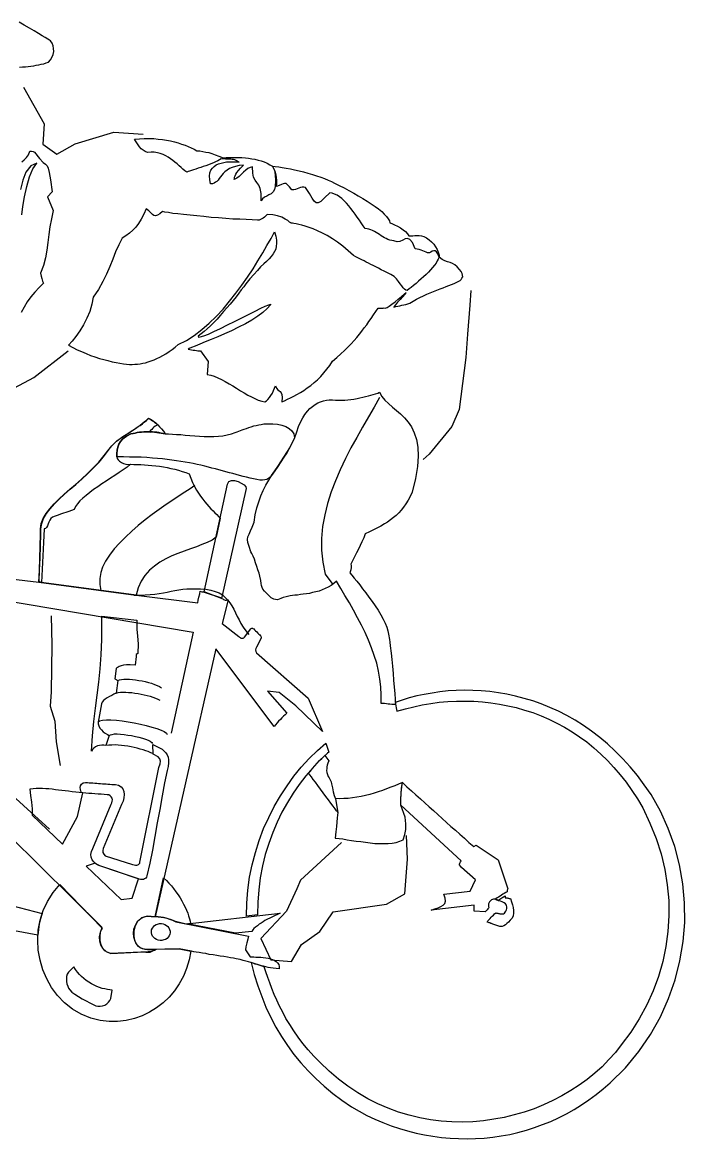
# Model space of a CAD drawing. Extents: x 143.35 to 145.05, y 58 to 59.54.
# Drawn here: x 144.163 to 145.047, y 58.008 to 59.499 of the extents above; entities that cross this region are included whole.
import ezdxf

# ---------------------------------------------------------------- set-up
doc = ezdxf.new("R2010")
doc.units = 0
doc.layers.get('0').update_dxf_attribs({"linetype": 'CONTINUOUS'})

msp = doc.modelspace()

# ---------------------------------------------------------------- linework, layer by layer
for p, q in [((144.1644, 59.4123), (144.192, 59.3633)), ((144.192, 59.3633), (144.1899, 59.3361)), ((144.233, 59.3368), (144.285, 59.3524)), ((144.285, 59.3524), (144.3238, 59.3494)), ((144.1899, 59.3361), (144.2085, 59.323)), ((144.2085, 59.323), (144.233, 59.3368)), ((144.7615, 59.1406), (144.7601, 59.1211)), ((144.7601, 59.1211), (144.7571, 59.0823)), ((144.7571, 59.0823), (144.7548, 59.0512)), ((144.1781, 59.0244), (144.2238, 59.06)), ((144.7548, 59.0512), (144.7456, 58.9816)), ((144.1456, 59.0073), (144.1781, 59.0244)), ((144.7456, 58.9816), (144.7361, 58.9588)), ((144.7361, 58.9588), (144.7059, 58.922)), ((144.7059, 58.922), (144.6976, 58.9149)), ((143.8466, 58.776), (144.3909, 58.6841)), ((143.8368, 58.7493), (144.199, 58.4211)), ((144.201, 58.7062), (144.2019, 58.6671)), ((144.3909, 58.6841), (144.3612, 58.5495)), ((144.2019, 58.6671), (144.2011, 58.6046)), ((144.2011, 58.6046), (144.1997, 58.5852)), ((144.1997, 58.5852), (144.206, 58.5652)), ((144.206, 58.5652), (144.2078, 58.5377)), ((144.2078, 58.5377), (144.2132, 58.506)), ((144.6768, 58.3811), (144.6753, 58.4125)), ((144.5886, 58.4034), (144.5339, 58.3529)), ((144.6733, 58.3345), (144.6768, 58.3811)), ((144.5339, 58.3529), (144.5292, 58.3415)), ((144.5292, 58.3415), (144.5152, 58.3113)), ((144.6488, 58.3207), (144.6733, 58.3345)), ((144.5776, 58.3105), (144.6488, 58.3207)), ((144.5152, 58.3113), (144.4811, 58.2748)), ((144.56, 58.2845), (144.5776, 58.3105)), ((144.4811, 58.2748), (144.4946, 58.2464)), ((144.5353, 58.2668), (144.56, 58.2845)), ((144.5218, 58.2444), (144.5353, 58.2668)), ((144.4946, 58.2464), (144.5218, 58.2444))]:
    msp.add_line(p, q)
at = {"linetype": 'CONTINUOUS'}
for points in [[(144.2002, 59.4742), (144.1988, 59.475), (144.1965, 59.4764), (144.1933, 59.4786), (144.189, 59.4811), (144.1841, 59.4841), (144.1784, 59.4876), (144.1722, 59.4912), (144.1653, 59.4951), (144.1582, 59.499)], [(144.1587, 59.4392), (144.1628, 59.4394), (144.1669, 59.4396), (144.1705, 59.44), (144.1741, 59.4405), (144.1778, 59.4409), (144.1812, 59.4416), (144.1846, 59.4421), (144.1878, 59.443), (144.1912, 59.4437), (144.1944, 59.4449), (144.1978, 59.4459), (144.2004, 59.449), (144.2026, 59.4527), (144.2038, 59.4562), (144.2046, 59.46), (144.2044, 59.4638), (144.2037, 59.4675), (144.2023, 59.4709), (144.2002, 59.4742)], [(144.3125, 59.343), (144.319, 59.3435), (144.3255, 59.3439), (144.332, 59.3439), (144.338, 59.3437), (144.3439, 59.343), (144.3496, 59.3423), (144.3553, 59.3414), (144.3605, 59.3406), (144.3657, 59.3392), (144.3706, 59.3379), (144.3753, 59.3363), (144.38, 59.3348), (144.3842, 59.333), (144.3881, 59.3311), (144.392, 59.3293), (144.3955, 59.3274), (144.3998, 59.3271), (144.4038, 59.3265), (144.4078, 59.3257), (144.4118, 59.3249), (144.4158, 59.3237), (144.4202, 59.3219), (144.4251, 59.3201), (144.4307, 59.3178), (144.4346, 59.3182), (144.4387, 59.3184), (144.443, 59.3185), (144.4473, 59.3184), (144.4516, 59.3183), (144.4559, 59.3183), (144.4604, 59.3179), (144.4647, 59.3176), (144.469, 59.3168), (144.4732, 59.316), (144.4775, 59.315), (144.4817, 59.3137), (144.4857, 59.3124), (144.4894, 59.3107), (144.4931, 59.3087), (144.4965, 59.3066), (144.4992, 59.3013), (144.5004, 59.2952), (144.5006, 59.2878), (144.5, 59.2797), (144.4992, 59.2754), (144.4973, 59.2725), (144.4949, 59.27), (144.4919, 59.2683), (144.4889, 59.2669), (144.486, 59.2652), (144.4832, 59.2632), (144.4813, 59.2605), (144.4813, 59.2701), (144.4801, 59.2769), (144.4783, 59.2813), (144.4759, 59.2849), (144.4733, 59.2882), (144.4714, 59.2922), (144.4702, 59.2975), (144.4701, 59.3057), (144.4669, 59.305), (144.4639, 59.3035), (144.4609, 59.3013), (144.458, 59.2987), (144.4552, 59.296), (144.4521, 59.2931), (144.449, 59.2907), (144.4455, 59.2888), (144.4457, 59.2905), (144.446, 59.2922), (144.4467, 59.294), (144.4475, 59.2959), (144.4491, 59.2982), (144.4513, 59.3009), (144.4541, 59.3042), (144.458, 59.308), (144.4522, 59.3075), (144.4471, 59.3065), (144.4427, 59.3051), (144.439, 59.3035), (144.436, 59.3015), (144.4332, 59.2994), (144.4308, 59.2971), (144.429, 59.2949), (144.4271, 59.2926), (144.4255, 59.2904), (144.4239, 59.2883), (144.4224, 59.2865), (144.4206, 59.2852), (144.4186, 59.2842), (144.4166, 59.2834), (144.414, 59.2833), (144.413, 59.2889), (144.4126, 59.2935), (144.4131, 59.2978), (144.4144, 59.3013), (144.4163, 59.3042), (144.4186, 59.3065), (144.4214, 59.3084), (144.4246, 59.3101), (144.428, 59.311), (144.4315, 59.3119), (144.4353, 59.3124), (144.4389, 59.3126), (144.4426, 59.3128), (144.4459, 59.3128), (144.4493, 59.3125), (144.4521, 59.3123), (144.4489, 59.314), (144.4463, 59.3151), (144.4447, 59.3158), (144.4428, 59.3159), (144.4409, 59.316), (144.438, 59.316), (144.4337, 59.3161), (144.428, 59.3165), (144.426, 59.3152), (144.4235, 59.3138), (144.4207, 59.3125), (144.4177, 59.3111), (144.4145, 59.3099), (144.4111, 59.3087), (144.4076, 59.3073), (144.4042, 59.3063), (144.4008, 59.3052), (144.3975, 59.304), (144.3944, 59.303), (144.3912, 59.302), (144.3885, 59.3011), (144.386, 59.3003), (144.384, 59.2995), (144.3823, 59.2986), (144.3798, 59.3005), (144.3771, 59.3029), (144.3746, 59.305), (144.3719, 59.3073), (144.3692, 59.3097), (144.3663, 59.3123), (144.3636, 59.3144), (144.3604, 59.3168), (144.3574, 59.3187), (144.354, 59.3207), (144.3505, 59.3224), (144.3468, 59.3236), (144.343, 59.3246), (144.3388, 59.3254), (144.3345, 59.3255), (144.3299, 59.3251), (144.3268, 59.3263), (144.3238, 59.328), (144.3214, 59.3301), (144.3192, 59.3327), (144.3172, 59.3352), (144.3155, 59.338), (144.3138, 59.3405), (144.3125, 59.343)], [(144.1621, 59.3126), (144.1652, 59.3153), (144.1683, 59.3182), (144.1707, 59.3221), (144.1725, 59.3267), (144.1735, 59.3269), (144.1751, 59.3268), (144.177, 59.3264), (144.1789, 59.3255), (144.1857, 59.3169), (144.1903, 59.3119), (144.1935, 59.3093), (144.1957, 59.3072), (144.1972, 59.304), (144.1984, 59.2984), (144.2001, 59.2884), (144.2025, 59.2727), (144.1962, 59.2657), (144.2039, 59.2476), (144.2014, 59.2366), (144.1994, 59.2259), (144.1981, 59.2155), (144.1969, 59.205), (144.1954, 59.1946), (144.1936, 59.1844), (144.1909, 59.1741), (144.187, 59.1638), (144.1877, 59.1599), (144.1886, 59.1565), (144.1896, 59.1533), (144.1911, 59.1506), (144.1851, 59.1445), (144.1794, 59.1385), (144.1741, 59.1322), (144.1693, 59.1254), (144.1649, 59.1185), (144.161, 59.1111)], [(144.162, 59.2417), (144.1633, 59.2529), (144.1657, 59.2659), (144.1687, 59.2795), (144.1723, 59.2925), (144.1767, 59.3034), (144.1821, 59.3109), (144.1739, 59.3072), (144.1675, 59.299), (144.1631, 59.2879), (144.1602, 59.2756)], [(144.5019, 59.2795), (144.5022, 59.2838), (144.5023, 59.2877), (144.5021, 59.2915), (144.5014, 59.2952), (144.5007, 59.2986), (144.4995, 59.3015), (144.498, 59.3043), (144.4965, 59.3068), (144.5003, 59.3065), (144.5049, 59.3059), (144.5096, 59.3051), (144.5148, 59.3042), (144.5205, 59.3033), (144.5261, 59.3019), (144.532, 59.3005), (144.5379, 59.2991), (144.544, 59.2975), (144.5499, 59.2958), (144.5555, 59.294), (144.5611, 59.2921), (144.5662, 59.2903), (144.5711, 59.2882), (144.5755, 59.2862), (144.5794, 59.2842), (144.5857, 59.2811), (144.5921, 59.2778), (144.5986, 59.2744), (144.605, 59.2708), (144.6112, 59.2672), (144.6172, 59.2636), (144.6229, 59.2601), (144.6284, 59.2566), (144.6337, 59.2531), (144.6382, 59.2496), (144.6425, 59.2462), (144.6458, 59.2428), (144.649, 59.2397), (144.6511, 59.2366), (144.6526, 59.2336), (144.6531, 59.231), (144.6561, 59.23), (144.6596, 59.2286), (144.6635, 59.2266), (144.6675, 59.2244), (144.6711, 59.2217), (144.6743, 59.2193), (144.6769, 59.2165), (144.6787, 59.2139), (144.6813, 59.2137), (144.6839, 59.2138), (144.6866, 59.2141), (144.6895, 59.2143), (144.6923, 59.2141), (144.6954, 59.2136), (144.6987, 59.2127), (144.7022, 59.211), (144.7056, 59.2085), (144.709, 59.2056), (144.7118, 59.2026), (144.7144, 59.199), (144.7166, 59.1953), (144.718, 59.1918), (144.7189, 59.1881), (144.7189, 59.185), (144.7173, 59.1897), (144.7156, 59.1924), (144.7138, 59.1935), (144.7119, 59.1937), (144.7099, 59.1931), (144.7082, 59.192), (144.7064, 59.1912), (144.705, 59.1909), (144.7035, 59.1912), (144.7017, 59.1918), (144.6996, 59.1927), (144.6975, 59.1936), (144.6949, 59.1945), (144.6924, 59.1954), (144.6898, 59.1961), (144.6872, 59.1965), (144.6835, 59.2047), (144.68, 59.209), (144.6769, 59.2102), (144.6738, 59.2095), (144.6705, 59.2078), (144.6668, 59.2062), (144.6629, 59.2055), (144.6585, 59.2071), (144.6559, 59.2075), (144.6533, 59.2079), (144.6507, 59.2089), (144.6484, 59.21), (144.6461, 59.2111), (144.6438, 59.2125), (144.6415, 59.2139), (144.6395, 59.2155), (144.6372, 59.2168), (144.6349, 59.2182), (144.6326, 59.2196), (144.6303, 59.2207), (144.6279, 59.2218), (144.6254, 59.2228), (144.6228, 59.2232), (144.6202, 59.2236), (144.6178, 59.2272), (144.6152, 59.231), (144.6126, 59.2347), (144.6098, 59.2388), (144.6072, 59.2426), (144.6044, 59.2464), (144.6013, 59.2502), (144.5985, 59.2538), (144.5954, 59.2574), (144.5925, 59.2605), (144.5894, 59.2634), (144.5862, 59.266), (144.583, 59.2679), (144.5795, 59.2696), (144.5763, 59.2708), (144.573, 59.2713), (144.5662, 59.2644), (144.5613, 59.2597), (144.5575, 59.2576), (144.5549, 59.2578), (144.5522, 59.2602), (144.5494, 59.2642), (144.5458, 59.2702), (144.5406, 59.2781), (144.5383, 59.2787), (144.5361, 59.2786), (144.5339, 59.2781), (144.5317, 59.2773), (144.5297, 59.2765), (144.5273, 59.2757), (144.5251, 59.2752), (144.5224, 59.2751), (144.5191, 59.2794), (144.5167, 59.282), (144.5147, 59.2836), (144.5128, 59.2838), (144.5108, 59.2834), (144.5086, 59.2824), (144.5056, 59.2809), (144.5019, 59.2795)], [(144.7455, 59.153), (144.747, 59.1541), (144.7485, 59.1554), (144.7496, 59.157), (144.7505, 59.1591), (144.7504, 59.1613), (144.7499, 59.1635), (144.7486, 59.1662), (144.7462, 59.1688), (144.7431, 59.1724), (144.7402, 59.175), (144.737, 59.1767), (144.7339, 59.1779), (144.7304, 59.1791), (144.7269, 59.1803), (144.723, 59.1823), (144.7189, 59.185), (144.718, 59.1827), (144.7166, 59.1801), (144.715, 59.1774), (144.7128, 59.1744), (144.7102, 59.1715), (144.7076, 59.1684), (144.7047, 59.1652), (144.7016, 59.1621), (144.6982, 59.159), (144.6949, 59.1561), (144.6916, 59.153), (144.6882, 59.1502), (144.6849, 59.1475), (144.6818, 59.1449), (144.679, 59.1427), (144.6762, 59.1405), (144.6746, 59.1411), (144.6728, 59.1425), (144.6712, 59.1443), (144.6693, 59.1468), (144.6671, 59.1496), (144.6649, 59.1529), (144.6623, 59.1562), (144.6592, 59.1595), (144.6544, 59.1621), (144.65, 59.1643), (144.6456, 59.1666), (144.6417, 59.1685), (144.638, 59.1705), (144.6345, 59.1722), (144.631, 59.1739), (144.6278, 59.1756), (144.6248, 59.177), (144.6218, 59.1787), (144.619, 59.1801), (144.616, 59.1815), (144.6133, 59.1829), (144.6105, 59.1843), (144.6077, 59.1857), (144.6047, 59.1874), (144.5976, 59.1939), (144.5906, 59.2), (144.5835, 59.2053), (144.5767, 59.2099), (144.5698, 59.214), (144.5634, 59.2174), (144.5569, 59.2203), (144.5511, 59.2229), (144.5455, 59.2249), (144.5403, 59.2265), (144.5356, 59.2279), (144.5316, 59.2289), (144.5281, 59.2296), (144.5252, 59.2301), (144.5231, 59.2305), (144.5217, 59.2306), (144.521, 59.2309), (144.5194, 59.2322), (144.5169, 59.2341), (144.5135, 59.2362), (144.5089, 59.2385), (144.5035, 59.2403), (144.4971, 59.2416), (144.4897, 59.2421), (144.4887, 59.2412), (144.4872, 59.2399), (144.4859, 59.2388), (144.4843, 59.2375), (144.4826, 59.2364), (144.4806, 59.2354), (144.4786, 59.2348), (144.4767, 59.2347), (144.4695, 59.235), (144.4616, 59.2354), (144.453, 59.2358), (144.4437, 59.2362), (144.4342, 59.237), (144.4244, 59.2377), (144.4147, 59.2384), (144.4049, 59.2394), (144.3956, 59.2403), (144.3866, 59.2413), (144.378, 59.2422), (144.3704, 59.243), (144.3635, 59.2437), (144.3576, 59.2447), (144.3531, 59.2455), (144.3498, 59.2462), (144.346, 59.2431), (144.3429, 59.2412), (144.3405, 59.2404), (144.3384, 59.2408), (144.3363, 59.2422), (144.3341, 59.2443), (144.3314, 59.2469), (144.328, 59.2498), (144.3248, 59.2426), (144.3215, 59.2361), (144.3179, 59.2304), (144.3142, 59.2254), (144.31, 59.2212), (144.3057, 59.2174), (144.3009, 59.2139), (144.2958, 59.2107), (144.2913, 59.2017), (144.2872, 59.1922), (144.2834, 59.1827), (144.2793, 59.1727), (144.2749, 59.1627), (144.2701, 59.1525), (144.2643, 59.1422), (144.2573, 59.1319), (144.2556, 59.1224), (144.2527, 59.1128), (144.2489, 59.1038), (144.2444, 59.095), (144.2395, 59.0867), (144.2341, 59.0792), (144.2291, 59.0729), (144.2244, 59.0677), (144.2301, 59.0647), (144.2359, 59.0616), (144.2417, 59.059), (144.2477, 59.0564), (144.2535, 59.054), (144.2596, 59.0519), (144.2655, 59.05), (144.2713, 59.0484), (144.277, 59.047), (144.2826, 59.0456), (144.2878, 59.0445), (144.2928, 59.0436), (144.2975, 59.0428), (144.3018, 59.0422), (144.3058, 59.0419), (144.3094, 59.0419), (144.3128, 59.0421), (144.3162, 59.0423), (144.3198, 59.0428), (144.3235, 59.0435), (144.3271, 59.0442), (144.3308, 59.0453), (144.3347, 59.0467), (144.3387, 59.0481), (144.3424, 59.0497), (144.3464, 59.0518), (144.3504, 59.0539), (144.3544, 59.0562), (144.3587, 59.059), (144.3627, 59.0618), (144.3668, 59.0649), (144.3709, 59.0684), (144.3816, 59.0741), (144.392, 59.0807), (144.4021, 59.0884), (144.4119, 59.097), (144.4214, 59.1061), (144.4306, 59.1159), (144.4393, 59.1263), (144.4477, 59.1369), (144.4557, 59.1476), (144.4633, 59.1585), (144.4706, 59.1695), (144.4771, 59.1803), (144.4835, 59.1908), (144.4892, 59.2007), (144.4948, 59.2103), (144.4995, 59.2191), (144.501, 59.2132), (144.5018, 59.2081), (144.5021, 59.2035), (144.5016, 59.1997), (144.5009, 59.196), (144.4992, 59.1927), (144.4973, 59.1895), (144.4949, 59.1863), (144.492, 59.183), (144.4886, 59.1796), (144.485, 59.1761), (144.4808, 59.1721), (144.4764, 59.1674), (144.4715, 59.1622), (144.4665, 59.1564), (144.4612, 59.1496), (144.4582, 59.1457), (144.455, 59.1416), (144.4516, 59.1371), (144.4479, 59.1324), (144.4439, 59.1274), (144.4399, 59.1224), (144.4357, 59.1175), (144.4313, 59.1125), (144.4268, 59.1073), (144.4226, 59.1026), (144.4182, 59.0979), (144.4138, 59.0935), (144.4096, 59.0895), (144.4055, 59.0857), (144.4014, 59.0826), (144.3976, 59.0798), (144.3978, 59.0784), (144.4002, 59.0787), (144.4048, 59.08), (144.411, 59.0824), (144.4185, 59.0859), (144.4272, 59.0901), (144.4364, 59.0946), (144.4459, 59.0994), (144.4556, 59.1042), (144.4648, 59.1088), (144.4733, 59.1132), (144.481, 59.1169), (144.487, 59.1198), (144.4916, 59.1216), (144.4939, 59.1224), (144.4941, 59.1217), (144.4896, 59.1165), (144.4839, 59.1112), (144.4771, 59.1062), (144.469, 59.101), (144.4605, 59.0962), (144.4513, 59.0916), (144.442, 59.087), (144.4326, 59.0827), (144.4235, 59.0788), (144.4148, 59.0752), (144.4066, 59.072), (144.3994, 59.0689), (144.3933, 59.0665), (144.3886, 59.0647), (144.3854, 59.0632), (144.3841, 59.0624), (144.3862, 59.062), (144.3883, 59.0613), (144.3907, 59.0609), (144.3928, 59.0608), (144.395, 59.0604), (144.3969, 59.0602), (144.3988, 59.0601), (144.4005, 59.0599), (144.4107, 59.046), (144.4093, 59.0286), (144.4141, 59.0275), (144.4188, 59.0262), (144.4236, 59.0242), (144.4285, 59.0219), (144.4336, 59.0191), (144.4386, 59.0161), (144.4437, 59.0131), (144.4487, 59.01), (144.4537, 59.0068), (144.4588, 59.0038), (144.4636, 59.001), (144.4684, 58.9985), (144.4731, 58.9962), (144.4777, 58.9942), (144.4822, 58.9929), (144.4864, 58.9921), (144.4884, 58.9931), (144.4905, 58.9951), (144.4926, 58.9976), (144.4945, 59.0006), (144.4964, 59.0036), (144.4981, 59.007), (144.4995, 59.0103), (144.5007, 59.0133), (144.5019, 59.0101), (144.5037, 59.008), (144.5053, 59.0067), (144.5069, 59.0056), (144.5084, 59.0041), (144.5092, 59.0016), (144.5096, 58.9978), (144.5089, 58.9918), (144.5126, 58.9935), (144.5166, 58.9953), (144.5206, 58.9972), (144.5249, 58.9995), (144.5293, 59.0018), (144.5339, 59.0046), (144.5384, 59.0073), (144.543, 59.0106), (144.5478, 59.0138), (144.5521, 59.0176), (144.5567, 59.0215), (144.5611, 59.0258), (144.5653, 59.0305), (144.5693, 59.0354), (144.5733, 59.0407), (144.5768, 59.0464), (144.5825, 59.0512), (144.5879, 59.0561), (144.5928, 59.0605), (144.5972, 59.065), (144.6016, 59.0695), (144.6055, 59.0737), (144.6092, 59.078), (144.6126, 59.0823), (144.616, 59.0863), (144.6192, 59.0906), (144.6224, 59.0947), (144.6254, 59.0991), (144.6284, 59.1034), (144.6313, 59.108), (144.6345, 59.1125), (144.6376, 59.1173), (144.639, 59.1172), (144.6404, 59.1171), (144.6419, 59.1172), (144.6431, 59.1171), (144.6445, 59.1173), (144.6457, 59.1174), (144.6471, 59.1173), (144.6483, 59.1175), (144.6498, 59.1181), (144.6524, 59.1198), (144.6559, 59.1224), (144.6602, 59.1257), (144.6646, 59.1292), (144.6687, 59.1325), (144.6723, 59.1356), (144.6751, 59.1382), (144.6748, 59.1375), (144.6729, 59.1353), (144.6701, 59.1321), (144.6669, 59.1285), (144.6635, 59.1249), (144.6609, 59.1215), (144.6591, 59.1195), (144.6587, 59.1186), (144.6614, 59.1191), (144.6639, 59.1196), (144.6665, 59.1202), (144.6692, 59.1209), (144.6719, 59.1214), (144.6746, 59.1222), (144.6773, 59.1229), (144.68, 59.1237), (144.6845, 59.1265), (144.689, 59.129), (144.6935, 59.1313), (144.6982, 59.1336), (144.7027, 59.1356), (144.7072, 59.1377), (144.7116, 59.1395), (144.7161, 59.1411), (144.7203, 59.1427), (144.7245, 59.1443), (144.7284, 59.1459), (144.7321, 59.1473), (144.7358, 59.1487), (144.7393, 59.1501), (144.7425, 59.1516), (144.7455, 59.153)], [(144.6832, 58.8713), (144.6804, 58.8655), (144.6776, 58.8604), (144.6746, 58.8556), (144.6716, 58.8513), (144.6685, 58.8472), (144.6651, 58.8436), (144.6617, 58.8403), (144.6581, 58.8372), (144.6543, 58.8341), (144.6502, 58.8313), (144.646, 58.8288), (144.6414, 58.826), (144.6367, 58.8235), (144.6315, 58.8208), (144.6262, 58.8183), (144.6205, 58.8154), (144.6184, 58.8102), (144.6161, 58.8051), (144.6136, 58.8001), (144.6113, 58.795), (144.6088, 58.7901), (144.6062, 58.785), (144.6037, 58.7802), (144.6012, 58.7751), (144.6015, 58.7732), (144.6015, 58.7708), (144.6011, 58.7677), (144.6, 58.7634), (144.6027, 58.7604), (144.6057, 58.7565), (144.6093, 58.7522), (144.613, 58.7474), (144.6169, 58.7423), (144.6213, 58.7367), (144.6254, 58.7311), (144.6298, 58.7252), (144.6336, 58.7192), (144.6375, 58.7134), (144.6411, 58.7074), (144.6443, 58.7016), (144.6472, 58.6961), (144.6492, 58.6909), (144.6508, 58.686), (144.6516, 58.6816), (144.6528, 58.6746), (144.6532, 58.6707), (144.6538, 58.6659), (144.6552, 58.656), (144.656, 58.6475), (144.6568, 58.6386), (144.6575, 58.6292), (144.6582, 58.62), (144.659, 58.6109), (144.6598, 58.6022), (144.6604, 58.5944), (144.6608, 58.5875), (144.6582, 58.5877), (144.6558, 58.5876), (144.6534, 58.588), (144.651, 58.5882), (144.6487, 58.5884), (144.6463, 58.5888), (144.6439, 58.5887), (144.6415, 58.5889), (144.6419, 58.5999), (144.6413, 58.611), (144.6401, 58.6216), (144.6383, 58.6323), (144.6358, 58.6428), (144.6325, 58.6531), (144.6289, 58.6635), (144.6249, 58.6736), (144.6204, 58.6838), (144.6154, 58.6937), (144.6101, 58.7035), (144.6049, 58.7135), (144.5992, 58.7232), (144.5934, 58.733), (144.5877, 58.7426), (144.5819, 58.7523), (144.5786, 58.7492), (144.5748, 58.7467), (144.571, 58.7445), (144.567, 58.7424), (144.5629, 58.7408), (144.5587, 58.7392), (144.5545, 58.7381), (144.5501, 58.737), (144.546, 58.7361), (144.5418, 58.7355), (144.5377, 58.7348), (144.5338, 58.7344), (144.5299, 58.7337), (144.5263, 58.7335), (144.5232, 58.733), (144.52, 58.7326), (144.5149, 58.7315), (144.511, 58.7304), (144.5078, 58.7292), (144.5053, 58.7282), (144.5031, 58.7276), (144.5007, 58.7278), (144.4982, 58.7285), (144.4949, 58.7299), (144.4896, 58.7354), (144.486, 58.739), (144.4838, 58.7418), (144.4828, 58.744), (144.482, 58.7465), (144.4815, 58.7494), (144.4811, 58.7532), (144.4798, 58.7591), (144.4787, 58.763), (144.4771, 58.7675), (144.4756, 58.7721), (144.474, 58.777), (144.4724, 58.7817), (144.4708, 58.7859), (144.4692, 58.7894), (144.4679, 58.7916), (144.4653, 58.7986), (144.4638, 58.8039), (144.4634, 58.808), (144.4639, 58.8116), (144.4654, 58.8153), (144.4672, 58.8195), (144.4695, 58.8246), (144.4721, 58.8314), (144.4736, 58.8411), (144.4757, 58.8503), (144.4782, 58.8585), (144.481, 58.8664), (144.4842, 58.8736), (144.4878, 58.8805), (144.4917, 58.8872), (144.4955, 58.8936), (144.4996, 58.8998), (144.5036, 58.9057), (144.5077, 58.9119), (144.5117, 58.9178), (144.5158, 58.9242), (144.5196, 58.9306), (144.523, 58.9373), (144.5264, 58.9445), (144.5289, 58.952), (144.5314, 58.959), (144.5342, 58.965), (144.537, 58.9705), (144.54, 58.9751), (144.5432, 58.9794), (144.5464, 58.983), (144.55, 58.9859), (144.5535, 58.9885), (144.557, 58.9906), (144.5607, 58.992), (144.5646, 58.9931), (144.5686, 58.994), (144.5724, 58.9945), (144.5765, 58.9944), (144.5806, 58.9943), (144.5846, 58.994), (144.5889, 58.9942), (144.593, 58.9943), (144.5971, 58.9945), (144.6012, 58.9952), (144.6053, 58.9956), (144.6095, 58.9962), (144.6134, 58.9971), (144.6173, 58.998), (144.6209, 58.999), (144.6246, 58.9999), (144.628, 59.0008), (144.6312, 59.0018), (144.6342, 59.0027), (144.6371, 59.0037), (144.6396, 59.0047), (144.6428, 58.999), (144.6467, 58.9941), (144.6514, 58.9895), (144.6566, 58.985), (144.662, 58.9805), (144.6674, 58.9758), (144.6727, 58.9706), (144.6776, 58.9649), (144.6821, 58.9584), (144.6859, 58.9507), (144.6888, 58.9418), (144.6906, 58.9314), (144.6912, 58.9193), (144.6904, 58.9055), (144.6877, 58.8896), (144.6832, 58.8713)], [(144.6396, 58.9978), (144.6323, 58.9849), (144.6246, 58.9718), (144.6169, 58.9583), (144.6092, 58.9445), (144.6014, 58.9304), (144.5941, 58.9161), (144.587, 58.9013), (144.5806, 58.8865), (144.5749, 58.8715), (144.5701, 58.8561), (144.5663, 58.8408), (144.5635, 58.8252), (144.562, 58.8095), (144.562, 58.7936), (144.5637, 58.7777), (144.5671, 58.7616), (144.577, 58.7479)], [(144.1846, 58.7509), (144.1854, 58.767), (144.1858, 58.783), (144.1863, 58.799), (144.1868, 58.815), (144.1867, 58.8222), (144.1879, 58.8293), (144.1906, 58.8361), (144.1944, 58.8427), (144.1992, 58.8491), (144.205, 58.8556), (144.2115, 58.8621), (144.2184, 58.8685), (144.2259, 58.8751), (144.2336, 58.8817), (144.2415, 58.8888), (144.2495, 58.8961), (144.2573, 58.9037), (144.2648, 58.9115), (144.2719, 58.9201), (144.2784, 58.9289), (144.282, 58.9332), (144.2857, 58.9368), (144.2893, 58.9401), (144.2931, 58.9429), (144.2969, 58.9458), (144.3012, 58.9483), (144.3054, 58.9511), (144.31, 58.9539), (144.3122, 58.9554), (144.3148, 58.9571), (144.3173, 58.9588), (144.3198, 58.9608), (144.3226, 58.963), (144.3252, 58.9652), (144.3283, 58.9676), (144.3311, 58.9703), (144.3346, 58.9683), (144.3377, 58.9659), (144.3407, 58.9638), (144.3434, 58.9612), (144.3458, 58.9586), (144.3485, 58.9558), (144.3509, 58.9527), (144.3535, 58.9494), (144.3507, 58.9498), (144.3478, 58.9503), (144.345, 58.9508), (144.3421, 58.9512), (144.339, 58.9514), (144.3362, 58.9517), (144.3333, 58.9519), (144.3304, 58.9519), (144.3276, 58.9518), (144.3247, 58.9518), (144.3218, 58.9515), (144.3189, 58.9513), (144.316, 58.9508), (144.3131, 58.9503), (144.3104, 58.9498), (144.3074, 58.949), (144.3015, 58.9459), (144.2969, 58.9426), (144.2938, 58.939), (144.2916, 58.9354), (144.2901, 58.9314), (144.2893, 58.9274), (144.2889, 58.9229), (144.2888, 58.9183), (144.2894, 58.9164), (144.2907, 58.9143), (144.2925, 58.9125), (144.295, 58.9109), (144.2975, 58.9097), (144.3006, 58.9088), (144.3037, 58.9083), (144.307, 58.9085), (144.3116, 58.9084), (144.3161, 58.9083), (144.3209, 58.9082), (144.3257, 58.9079), (144.3307, 58.9075), (144.3357, 58.9071), (144.3407, 58.9065), (144.3459, 58.9059), (144.3509, 58.905), (144.3561, 58.9041), (144.361, 58.903), (144.3662, 58.9019), (144.3712, 58.9006), (144.3761, 58.899), (144.3807, 58.8975), (144.3854, 58.8957), (144.3876, 58.8898), (144.39, 58.8841), (144.3925, 58.8788), (144.3953, 58.8741), (144.3978, 58.8698), (144.4006, 58.8658), (144.4035, 58.862), (144.4063, 58.8584), (144.4089, 58.8551), (144.4118, 58.852), (144.4145, 58.8491), (144.4172, 58.8463), (144.4196, 58.8437), (144.4221, 58.8414), (144.4245, 58.8388), (144.4267, 58.8365), (144.4212, 58.811), (144.4159, 58.8073), (144.4094, 58.8042), (144.4025, 58.8014), (144.3951, 58.7983), (144.387, 58.7956), (144.3788, 58.7926), (144.3704, 58.7894), (144.3623, 58.786), (144.3541, 58.7823), (144.3463, 58.7778), (144.339, 58.7726), (144.3323, 58.7669), (144.3263, 58.7601), (144.3214, 58.7524), (144.3173, 58.7436), (144.3147, 58.7335), (144.1846, 58.7509)], [(144.1852, 58.7516), (144.1856, 58.7674), (144.1863, 58.7832), (144.1871, 58.7989), (144.1875, 58.815), (144.1874, 58.8222), (144.1886, 58.8293), (144.1911, 58.836), (144.1949, 58.8427), (144.1997, 58.8491), (144.2055, 58.8556), (144.212, 58.862), (144.2189, 58.8685), (144.2264, 58.8751), (144.234, 58.8817), (144.242, 58.8888), (144.25, 58.8961), (144.2578, 58.9036), (144.2651, 58.9115), (144.2722, 58.9201), (144.2786, 58.9289), (144.2823, 58.9332), (144.2859, 58.9368), (144.2895, 58.9401), (144.2933, 58.9429), (144.2974, 58.9457), (144.3014, 58.9483), (144.3057, 58.9511), (144.3102, 58.9539), (144.3125, 58.9554), (144.315, 58.9571), (144.3175, 58.9588), (144.3201, 58.9605), (144.3229, 58.9625), (144.3254, 58.9647), (144.3285, 58.9671), (144.3313, 58.9698), (144.3332, 58.9687), (144.3348, 58.9678), (144.3364, 58.9667), (144.338, 58.9657), (144.3393, 58.9646), (144.3407, 58.9635), (144.342, 58.9622), (144.3434, 58.9609), (144.3416, 58.9604), (144.3399, 58.9595), (144.3384, 58.9582), (144.337, 58.9566), (144.3355, 58.9551), (144.3339, 58.9537), (144.3324, 58.9524), (144.3304, 58.9519), (144.3276, 58.9518), (144.3247, 58.9518), (144.3218, 58.9515), (144.3189, 58.9513), (144.316, 58.9508), (144.3131, 58.9503), (144.3104, 58.9498), (144.3074, 58.949), (144.3015, 58.9459), (144.2969, 58.9426), (144.2938, 58.939), (144.2916, 58.9354), (144.2901, 58.9314), (144.2893, 58.9274), (144.2889, 58.9229), (144.2888, 58.9183), (144.2894, 58.9164), (144.2907, 58.9143), (144.2925, 58.9125), (144.295, 58.9109), (144.2975, 58.9097), (144.3006, 58.9088), (144.3037, 58.9083), (144.307, 58.9085), (144.3024, 58.9048), (144.2974, 58.9011), (144.2918, 58.8975), (144.2862, 58.8936), (144.2805, 58.8899), (144.2746, 58.8861), (144.2688, 58.8822), (144.2633, 58.8785), (144.2577, 58.8746), (144.2526, 58.8707), (144.2478, 58.867), (144.2434, 58.8633), (144.2396, 58.8595), (144.2362, 58.8557), (144.2335, 58.852), (144.2318, 58.8483), (144.2281, 58.8469), (144.2246, 58.8455), (144.2209, 58.8443), (144.2175, 58.8432), (144.2138, 58.8418), (144.2103, 58.8406), (144.2066, 58.8392), (144.2029, 58.8378), (144.2009, 58.8363), (144.1993, 58.834), (144.1981, 58.8314), (144.197, 58.8289), (144.1961, 58.8263), (144.195, 58.8242), (144.1936, 58.8227), (144.1917, 58.8221), (144.1908, 58.8042), (144.1899, 58.7863), (144.1891, 58.7684), (144.1882, 58.7504), (144.1875, 58.7507), (144.1868, 58.751), (144.1859, 58.7516), (144.1852, 58.7516)], [(144.5262, 58.944), (144.523, 58.9371), (144.5194, 58.9304), (144.5156, 58.924), (144.5117, 58.9178), (144.5077, 58.9116), (144.5036, 58.9057), (144.4996, 58.8998), (144.4955, 58.8936), (144.4937, 58.8911), (144.4914, 58.8894), (144.4891, 58.8881), (144.4864, 58.8876), (144.4833, 58.8873), (144.4799, 58.8873), (144.4759, 58.8881), (144.4714, 58.8889), (144.4667, 58.89), (144.462, 58.8911), (144.4573, 58.8924), (144.4526, 58.8935), (144.4481, 58.8948), (144.4435, 58.8961), (144.439, 58.8971), (144.4345, 58.8984), (144.4298, 58.8998), (144.4251, 58.9011), (144.4204, 58.9024), (144.4157, 58.9035), (144.411, 58.9048), (144.4061, 58.9059), (144.4011, 58.9072), (144.396, 58.9083), (144.3908, 58.9094), (144.3856, 58.9105), (144.3799, 58.9114), (144.3742, 58.9124), (144.3685, 58.9133), (144.3623, 58.9142), (144.3562, 58.9149), (144.3498, 58.9156), (144.3431, 58.9164), (144.3362, 58.9169), (144.329, 58.9174), (144.3214, 58.9178), (144.3137, 58.9181), (144.3058, 58.9182), (144.2975, 58.9184), (144.2888, 58.9183), (144.2889, 58.9229), (144.2893, 58.9274), (144.2901, 58.9314), (144.2916, 58.9354), (144.2938, 58.939), (144.2969, 58.9426), (144.3015, 58.9459), (144.3074, 58.949), (144.3104, 58.9498), (144.3131, 58.9503), (144.316, 58.9508), (144.3189, 58.9513), (144.3218, 58.9515), (144.3247, 58.9518), (144.3276, 58.9518), (144.3304, 58.9519), (144.3333, 58.9516), (144.3362, 58.9517), (144.339, 58.9512), (144.3421, 58.951), (144.345, 58.9505), (144.3478, 58.9503), (144.3506, 58.9496), (144.3535, 58.9492), (144.358, 58.949), (144.3633, 58.9489), (144.3685, 58.9485), (144.3743, 58.9481), (144.3802, 58.9476), (144.3864, 58.9471), (144.3928, 58.9464), (144.3993, 58.9462), (144.4055, 58.9457), (144.412, 58.9457), (144.4184, 58.9457), (144.4244, 58.946), (144.4305, 58.9467), (144.4363, 58.9477), (144.4417, 58.9492), (144.4469, 58.951), (144.4481, 58.9514), (144.4496, 58.952), (144.4516, 58.9528), (144.4538, 58.9536), (144.4563, 58.9546), (144.459, 58.9556), (144.4619, 58.9565), (144.4651, 58.9575), (144.4683, 58.9587), (144.4715, 58.9597), (144.4749, 58.9604), (144.4783, 58.9613), (144.4815, 58.9618), (144.4849, 58.9625), (144.488, 58.9627), (144.4909, 58.9627), (144.4969, 58.9625), (144.5031, 58.9621), (144.509, 58.9609), (144.5144, 58.9591), (144.519, 58.9565), (144.5226, 58.9534), (144.5251, 58.9491), (144.5262, 58.944)], [(144.4366, 58.882), (144.4383, 58.8855), (144.4418, 58.8869), (144.4459, 58.8868), (144.4506, 58.8855), (144.455, 58.8835), (144.4589, 58.881), (144.4611, 58.8785), (144.4616, 58.8763), (144.4285, 58.7294), (144.4056, 58.7379), (144.4366, 58.882)], [(144.3931, 58.88), (144.3868, 58.8759), (144.3797, 58.8714), (144.3719, 58.8662), (144.3636, 58.8607), (144.3545, 58.8546), (144.3454, 58.8481), (144.336, 58.8414), (144.3268, 58.8342), (144.3174, 58.8267), (144.3087, 58.819), (144.3002, 58.8113), (144.2924, 58.8032), (144.2853, 58.7954), (144.2789, 58.7872), (144.2738, 58.7792), (144.2698, 58.7711), (144.2673, 58.7639), (144.266, 58.7558), (144.2661, 58.7477), (144.2675, 58.7401)], [(143.8817, 58.7873), (144.1846, 58.7512), (144.1846, 58.7512)], [(144.1846, 58.7512), (144.1846, 58.7512), (144.3073, 58.7345), (144.3144, 58.7335), (144.3968, 58.7234), (144.3976, 58.727), (144.3984, 58.7312), (144.3994, 58.7354), (144.3999, 58.7388), (144.4023, 58.7383), (144.4032, 58.7383), (144.4039, 58.738), (144.4056, 58.7376), (144.4285, 58.7299), (144.4292, 58.7291), (144.4301, 58.7286), (144.431, 58.728), (144.4324, 58.7275), (144.4336, 58.7271), (144.435, 58.727), (144.4362, 58.7272), (144.4374, 58.7273), (144.4295, 58.696), (144.4517, 58.6785), (144.4526, 58.6777), (144.4535, 58.677), (144.4544, 58.6764), (144.4556, 58.6763), (144.4566, 58.6762), (144.4575, 58.6764), (144.4585, 58.6768), (144.4593, 58.6777), (144.4678, 58.6888), (144.4683, 58.6893), (144.4691, 58.6897), (144.4698, 58.6896), (144.4705, 58.6893), (144.4716, 58.6885), (144.4728, 58.6875), (144.4741, 58.6862), (144.4757, 58.6846), (144.4772, 58.6828), (144.4785, 58.6815), (144.4799, 58.6805), (144.4805, 58.6795), (144.4812, 58.6787), (144.4816, 58.6779), (144.4816, 58.6772), (144.4813, 58.6763), (144.4751, 58.6643), (144.4742, 58.6624), (144.4738, 58.6606), (144.4742, 58.6584), (144.4754, 58.6564), (144.5442, 58.596), (144.5634, 58.5517), (144.5279, 58.5858), (144.5053, 58.6038), (144.49, 58.6052), (144.5156, 58.5759), (144.5136, 58.5739), (144.5115, 58.5719), (144.5092, 58.5699), (144.5071, 58.5677), (144.5048, 58.5654), (144.5027, 58.563), (144.5006, 58.5605), (144.4987, 58.558), (144.421, 58.6619), (144.34, 58.3041), (144.3297, 58.3047), (144.3219, 58.3024), (144.3165, 58.2978), (144.3132, 58.2918), (144.3115, 58.2849), (144.3114, 58.2782), (144.3124, 58.2724), (144.3145, 58.2679), (144.3172, 58.2651), (144.3199, 58.263), (144.3231, 58.2615), (144.3264, 58.2608), (144.3297, 58.2603), (144.3333, 58.2603), (144.3367, 58.2603), (144.3403, 58.2602), (144.3395, 58.2596), (144.3385, 58.2589), (144.3375, 58.2583), (144.3365, 58.2579), (144.3353, 58.2577), (144.3341, 58.2573), (144.3324, 58.2572), (144.3307, 58.2571), (144.2809, 58.2551), (144.2769, 58.2564), (144.273, 58.2586), (144.27, 58.2622), (144.2674, 58.2665), (144.2659, 58.2716), (144.2656, 58.2771), (144.2668, 58.2833), (144.2694, 58.2896), (144.1452, 58.4126)], [(144.3118, 58.7337), (144.3195, 58.7336), (144.3267, 58.734), (144.3334, 58.7344), (144.3395, 58.735), (144.3453, 58.7359), (144.3509, 58.7367), (144.3562, 58.7378), (144.3613, 58.7388), (144.3664, 58.7399), (144.3715, 58.7407), (144.3769, 58.7415), (144.3824, 58.742), (144.388, 58.7423), (144.3942, 58.7423), (144.4006, 58.7421), (144.4076, 58.7415), (144.4144, 58.7405), (144.4203, 58.7387), (144.4254, 58.7366), (144.4298, 58.7339), (144.4336, 58.7307), (144.4369, 58.7271), (144.4398, 58.7233), (144.4423, 58.7193), (144.4449, 58.7148), (144.4471, 58.71), (144.4494, 58.7053), (144.4519, 58.7006), (144.4544, 58.6956), (144.4574, 58.6908), (144.4609, 58.686), (144.4649, 58.6811)], [(144.3153, 58.7001), (144.3153, 58.6884), (144.3165, 58.6787), (144.3172, 58.6685), (144.3169, 58.6559), (144.3147, 58.6544), (144.3147, 58.6517), (144.3131, 58.6401), (144.3067, 58.6406), (144.3016, 58.6405), (144.2975, 58.6401), (144.2944, 58.6393), (144.2921, 58.6383), (144.2904, 58.6375), (144.2889, 58.6364), (144.2878, 58.6355), (144.2863, 58.622), (144.2902, 58.6198), (144.2878, 58.6029), (144.285, 58.6015), (144.282, 58.5998), (144.2788, 58.5983), (144.276, 58.5966), (144.2733, 58.5947), (144.271, 58.5929), (144.2694, 58.5909), (144.2685, 58.5886), (144.264, 58.5642), (144.264, 58.5616), (144.2648, 58.5589), (144.2663, 58.5561), (144.2682, 58.5536), (144.2707, 58.5512), (144.2734, 58.5491), (144.2762, 58.5475), (144.2787, 58.5463), (144.2741, 58.533), (144.2713, 58.5332), (144.2686, 58.5332), (144.2657, 58.5329), (144.263, 58.5322), (144.2605, 58.5309), (144.2583, 58.5294), (144.2564, 58.5276), (144.2548, 58.5253), (144.2564, 58.5459), (144.2583, 58.5649), (144.2604, 58.5827), (144.2626, 58.6), (144.2649, 58.6174), (144.2667, 58.6352), (144.2681, 58.654), (144.2687, 58.6746), (144.2689, 58.7055), (144.3153, 58.7001)], [(144.2902, 58.6198), (144.2925, 58.6206), (144.2949, 58.6211), (144.298, 58.6213), (144.3016, 58.6213), (144.3055, 58.6213), (144.3095, 58.6209), (144.3138, 58.6204), (144.3181, 58.6198), (144.3226, 58.619), (144.3268, 58.6182), (144.3313, 58.6169), (144.3353, 58.6159), (144.339, 58.6144), (144.3427, 58.6129), (144.3457, 58.6115), (144.3485, 58.6099)], [(144.288, 58.6029), (144.2907, 58.6034), (144.2938, 58.6039), (144.2972, 58.6039), (144.3008, 58.6039), (144.3046, 58.6038), (144.3087, 58.6035), (144.313, 58.6029), (144.3172, 58.6021), (144.3215, 58.6013), (144.3255, 58.6006), (144.3295, 58.5995), (144.3335, 58.5985), (144.337, 58.5973), (144.3405, 58.5961), (144.3435, 58.5949), (144.346, 58.5935)], [(144.6603, 58.5901), (144.6628, 58.5787), (144.6741, 58.5819), (144.6853, 58.5846), (144.6965, 58.5872), (144.7079, 58.5889), (144.7193, 58.5905), (144.7309, 58.5915), (144.7424, 58.5921), (144.7539, 58.5922), (144.7654, 58.592), (144.7769, 58.5912), (144.7883, 58.5898), (144.7997, 58.5882), (144.811, 58.5859), (144.8221, 58.5834), (144.8331, 58.5802), (144.8441, 58.5767), (144.8551, 58.5726), (144.8657, 58.5679), (144.8761, 58.5628), (144.8865, 58.5572), (144.8966, 58.5512), (144.9066, 58.5444), (144.9164, 58.5375), (144.9257, 58.5298), (144.9349, 58.5214), (144.9438, 58.5129), (144.9525, 58.5036), (144.9608, 58.4938), (144.9689, 58.4836), (144.9765, 58.4728), (144.9838, 58.4614), (144.9908, 58.4494), (145.0005, 58.4292), (145.0088, 58.4087), (145.0154, 58.3881), (145.0203, 58.3673), (145.0235, 58.3465), (145.0256, 58.3257), (145.0257, 58.3051), (145.0246, 58.2845), (145.0219, 58.2641), (145.0175, 58.2441), (145.0119, 58.2244), (145.0047, 58.205), (144.9963, 58.1862), (144.9863, 58.1678), (144.9751, 58.15), (144.9623, 58.1327), (144.9544, 58.1228), (144.9457, 58.1131), (144.9366, 58.1037), (144.9269, 58.0951), (144.9167, 58.0868), (144.9058, 58.079), (144.8947, 58.0717), (144.8829, 58.0649), (144.8709, 58.0586), (144.8585, 58.0528), (144.8459, 58.0475), (144.8328, 58.043), (144.8193, 58.0392), (144.8059, 58.0359), (144.7923, 58.0334), (144.7782, 58.0315), (144.7642, 58.0302), (144.7501, 58.0296), (144.7359, 58.0299), (144.7216, 58.031), (144.7074, 58.0328), (144.6932, 58.0353), (144.6791, 58.0388), (144.665, 58.043), (144.6512, 58.0481), (144.6373, 58.0542), (144.6239, 58.0609), (144.6104, 58.0687), (144.5974, 58.0776), (144.5847, 58.0872), (144.5721, 58.0979), (144.56, 58.1096), (144.5518, 58.1179), (144.5442, 58.1264), (144.5372, 58.1349), (144.5309, 58.1432), (144.5251, 58.1516), (144.5197, 58.1599), (144.5146, 58.1682), (144.5102, 58.1765), (144.506, 58.1844), (144.5023, 58.1926), (144.4988, 58.2003), (144.4958, 58.2082), (144.493, 58.2156), (144.4904, 58.223), (144.4879, 58.2304), (144.4857, 58.2373), (144.4682, 58.2427), (144.4723, 58.227), (144.4769, 58.2118), (144.4822, 58.1973), (144.4879, 58.1832), (144.4943, 58.1695), (144.5012, 58.1565), (144.5087, 58.144), (144.5166, 58.1319), (144.5253, 58.1202), (144.5343, 58.1089), (144.5443, 58.0981), (144.5545, 58.0878), (144.5655, 58.0778), (144.577, 58.0681), (144.5892, 58.0588), (144.602, 58.0499), (144.6123, 58.0441), (144.6227, 58.0385), (144.6334, 58.0336), (144.6441, 58.029), (144.655, 58.0248), (144.666, 58.0211), (144.677, 58.0179), (144.6883, 58.0151), (144.6994, 58.0126), (144.7108, 58.0108), (144.7221, 58.0092), (144.7336, 58.0083), (144.745, 58.0077), (144.7565, 58.0075), (144.7678, 58.0076), (144.7794, 58.0084), (144.7907, 58.0097), (144.8019, 58.0113), (144.8133, 58.0133), (144.8243, 58.0158), (144.8355, 58.0188), (144.8463, 58.0223), (144.8572, 58.0263), (144.8681, 58.0305), (144.8785, 58.0355), (144.889, 58.0407), (144.8992, 58.0464), (144.9093, 58.0526), (144.9191, 58.0593), (144.9288, 58.0664), (144.938, 58.0741), (144.9472, 58.0821), (144.9677, 58.1023), (144.9856, 58.124), (145.0013, 58.1468), (145.0145, 58.1702), (145.0255, 58.1946), (145.0341, 58.2196), (145.0406, 58.245), (145.0449, 58.2708), (145.0469, 58.2965), (145.0466, 58.3224), (145.0445, 58.348), (145.0399, 58.3733), (145.0337, 58.398), (145.0249, 58.4221), (145.0144, 58.4452), (145.002, 58.4675), (144.9929, 58.4804), (144.9838, 58.4928), (144.9741, 58.5043), (144.9644, 58.5151), (144.9541, 58.5253), (144.9438, 58.5349), (144.9334, 58.5436), (144.9225, 58.5519), (144.9118, 58.5594), (144.9009, 58.5665), (144.8896, 58.5728), (144.8783, 58.5785), (144.8669, 58.5836), (144.8555, 58.5883), (144.8441, 58.5923), (144.8326, 58.5958), (144.8211, 58.5988), (144.8095, 58.6014), (144.7982, 58.6032), (144.7868, 58.6048), (144.7754, 58.6059), (144.7641, 58.6065), (144.7529, 58.6066), (144.7418, 58.6063), (144.731, 58.6057), (144.7201, 58.6046), (144.7097, 58.6029), (144.6992, 58.6011), (144.6893, 58.599), (144.6792, 58.5964), (144.6697, 58.5933), (144.6603, 58.5901)], [(144.2635, 58.564), (144.2658, 58.5658), (144.2697, 58.5667), (144.2748, 58.5672), (144.281, 58.5672), (144.2882, 58.5667), (144.2958, 58.5659), (144.3038, 58.5646), (144.3121, 58.5632), (144.3204, 58.5614), (144.3281, 58.5596), (144.3354, 58.5574), (144.3422, 58.5554), (144.3478, 58.5533), (144.352, 58.5513), (144.3549, 58.5494), (144.3562, 58.5477)], [(144.2787, 58.5461), (144.2802, 58.5472), (144.2824, 58.5477), (144.2856, 58.5482), (144.2894, 58.5482), (144.2937, 58.5478), (144.2985, 58.5475), (144.3034, 58.5468), (144.3084, 58.546), (144.3136, 58.5449), (144.3183, 58.5438), (144.323, 58.5425), (144.327, 58.5412), (144.3307, 58.5398), (144.3335, 58.5384), (144.3355, 58.537), (144.3366, 58.5355)], [(144.2469, 58.4835), (144.2495, 58.4833), (144.2519, 58.4831), (144.2545, 58.4829), (144.2569, 58.4828), (144.2595, 58.4826), (144.2619, 58.4824), (144.2645, 58.4822), (144.2669, 58.482), (144.2695, 58.4818), (144.2719, 58.4816), (144.2745, 58.4814), (144.2769, 58.4813), (144.2795, 58.4811), (144.2822, 58.4809), (144.2845, 58.4807), (144.2872, 58.4805), (144.2912, 58.4797), (144.2944, 58.4778), (144.2968, 58.475), (144.2982, 58.4715), (144.2986, 58.4674), (144.2983, 58.4631), (144.2973, 58.4586), (144.295, 58.454), (144.2707, 58.3954), (144.27, 58.3926), (144.2702, 58.3897), (144.2713, 58.3875), (144.2733, 58.3856), (144.3098, 58.374), (144.3119, 58.3734), (144.3138, 58.373), (144.3155, 58.3729), (144.3167, 58.3732), (144.3179, 58.3739), (144.3187, 58.3748), (144.3193, 58.3757), (144.3196, 58.3771), (144.345, 58.5034), (144.3465, 58.5081), (144.3471, 58.5119), (144.3464, 58.5151), (144.3442, 58.5177), (144.3375, 58.5213), (144.337, 58.5342), (144.3495, 58.5278), (144.3522, 58.5254), (144.3544, 58.5231), (144.3561, 58.5203), (144.3573, 58.5174), (144.358, 58.5137), (144.3579, 58.5097), (144.3573, 58.5049), (144.3562, 58.4995), (144.3526, 58.483), (144.3493, 58.4655), (144.346, 58.4475), (144.3428, 58.4293), (144.3395, 58.4111), (144.3362, 58.3931), (144.3327, 58.3756), (144.329, 58.3589), (144.3282, 58.357), (144.3274, 58.3557), (144.3258, 58.3546), (144.3244, 58.354), (144.3227, 58.3539), (144.3205, 58.354), (144.3184, 58.3544), (144.3161, 58.3553), (144.2663, 58.372), (144.2632, 58.3732), (144.2605, 58.3751), (144.258, 58.3774), (144.2559, 58.3802), (144.2547, 58.3837), (144.2542, 58.3873), (144.2548, 58.3911), (144.2568, 58.3953), (144.2814, 58.4546), (144.2822, 58.4562), (144.2826, 58.4583), (144.2828, 58.4602), (144.2824, 58.4624), (144.2814, 58.4641), (144.2801, 58.4657), (144.2782, 58.4668), (144.2758, 58.467), (144.2718, 58.4673), (144.2677, 58.4676), (144.2637, 58.4679), (144.2596, 58.4682), (144.2556, 58.4685), (144.2515, 58.4688), (144.2475, 58.4691), (144.2434, 58.4694), (144.2418, 58.47), (144.2407, 58.4718), (144.2402, 58.474), (144.2399, 58.4766), (144.2405, 58.479), (144.2417, 58.4813), (144.2439, 58.4828), (144.2469, 58.4835)], [(144.3368, 58.522), (144.334, 58.5232), (144.3308, 58.5247), (144.3275, 58.5259), (144.3238, 58.5269), (144.32, 58.5281), (144.316, 58.5291), (144.312, 58.5301), (144.3078, 58.5309), (144.3035, 58.5317), (144.2992, 58.5323), (144.295, 58.5329), (144.2907, 58.5332), (144.2864, 58.5335), (144.2823, 58.5333), (144.2782, 58.5334), (144.2743, 58.533)], [(144.5678, 58.536), (144.5719, 58.5237), (144.5701, 58.5226), (144.56, 58.5131), (144.5504, 58.503), (144.5412, 58.4922), (144.5324, 58.4809), (144.5241, 58.4691), (144.5165, 58.4567), (144.5093, 58.4438), (144.5027, 58.4304), (144.4969, 58.4165), (144.4917, 58.402), (144.487, 58.3872), (144.4832, 58.3719), (144.4803, 58.3561), (144.4782, 58.34), (144.4769, 58.3235), (144.4764, 58.3065), (144.4618, 58.3048), (144.4622, 58.3222), (144.4637, 58.3396), (144.466, 58.3567), (144.4694, 58.3735), (144.4738, 58.3899), (144.4788, 58.4061), (144.4848, 58.4217), (144.4917, 58.4367), (144.499, 58.4513), (144.5073, 58.4655), (144.516, 58.479), (144.5253, 58.4917), (144.5351, 58.5039), (144.5456, 58.5154), (144.5565, 58.5261), (144.5678, 58.536)], [(144.5838, 58.4435), (144.5833, 58.444), (144.582, 58.4457), (144.5801, 58.4483), (144.5777, 58.4516), (144.5746, 58.4556), (144.5714, 58.46), (144.5679, 58.4648), (144.5644, 58.4696), (144.5607, 58.4744), (144.5572, 58.4793), (144.554, 58.4836), (144.5509, 58.4876), (144.5485, 58.4909), (144.5466, 58.4935), (144.5453, 58.4953), (144.5448, 58.4958), (144.5472, 58.4987), (144.5501, 58.5023), (144.5532, 58.5057), (144.5564, 58.5093), (144.5595, 58.5126), (144.5624, 58.5155), (144.5647, 58.5178), (144.5665, 58.5193), (144.572, 58.5124), (144.5703, 58.5094), (144.5694, 58.5066), (144.5692, 58.5042), (144.569, 58.5023), (144.5688, 58.4995), (144.5693, 58.4966), (144.5701, 58.4941), (144.5711, 58.4916), (144.5724, 58.4894), (144.5736, 58.4869), (144.5749, 58.4844), (144.5756, 58.4817), (144.5767, 58.4761), (144.5775, 58.471), (144.5788, 58.4661), (144.5808, 58.4614), (144.5838, 58.4435)], [(144.5838, 58.4435), (144.583, 58.4361), (144.5826, 58.4304), (144.5819, 58.4247), (144.5813, 58.4173), (144.5805, 58.4089), (144.5855, 58.4086), (144.5907, 58.4079), (144.5964, 58.407), (144.6023, 58.4061), (144.6082, 58.4052), (144.6144, 58.4045), (144.6206, 58.4035), (144.627, 58.4028), (144.6332, 58.4021), (144.6391, 58.4019), (144.6451, 58.4017), (144.6509, 58.4019), (144.6564, 58.4025), (144.6618, 58.4033), (144.6667, 58.4048), (144.6711, 58.4066), (144.6734, 58.4139), (144.6744, 58.4208), (144.6744, 58.428), (144.6739, 58.4369), (144.6679, 58.4532), (144.6678, 58.4606), (144.6684, 58.4694), (144.6693, 58.4775), (144.67, 58.4832), (144.665, 58.4812), (144.6598, 58.4789), (144.6544, 58.477), (144.649, 58.475), (144.6435, 58.4727), (144.6379, 58.471), (144.6322, 58.4693), (144.6266, 58.4675), (144.6207, 58.4661), (144.6149, 58.4648), (144.609, 58.4636), (144.6035, 58.4628), (144.5976, 58.4621), (144.5919, 58.4618), (144.5864, 58.4617), (144.5809, 58.4619), (144.5838, 58.4435)], [(144.7607, 58.3383), (144.7676, 58.3533), (144.7489, 58.3699), (144.7461, 58.3734), (144.7461, 58.3744), (144.7467, 58.3758), (144.7476, 58.3774), (144.7486, 58.3787), (144.6679, 58.4529), (144.6678, 58.4606), (144.6683, 58.4682), (144.6689, 58.4759), (144.67, 58.4832), (144.676, 58.4777), (144.6821, 58.4722), (144.6881, 58.4667), (144.694, 58.4615), (144.6998, 58.4563), (144.7056, 58.451), (144.7115, 58.4458), (144.7173, 58.4406), (144.7232, 58.4353), (144.729, 58.4301), (144.7348, 58.4248), (144.7409, 58.4196), (144.7468, 58.4144), (144.7528, 58.4089), (144.7589, 58.4034), (144.7652, 58.3979), (144.7684, 58.3995), (144.7979, 58.3801), (144.8108, 58.3415), (144.8105, 58.3405), (144.8101, 58.3396), (144.8101, 58.3384), (144.8097, 58.3375), (144.808, 58.3364), (144.806, 58.3351), (144.8042, 58.334), (144.8022, 58.3327), (144.8004, 58.3317), (144.7984, 58.3304), (144.7967, 58.3293), (144.7947, 58.328), (144.7953, 58.3275), (144.7962, 58.327), (144.7969, 58.3264), (144.7976, 58.3259), (144.7989, 58.3268), (144.8001, 58.3274), (144.8014, 58.3283), (144.8026, 58.3291), (144.8039, 58.33), (144.8051, 58.3306), (144.8064, 58.3315), (144.8077, 58.3321), (144.8074, 58.3314), (144.8073, 58.3309), (144.8073, 58.3302), (144.8072, 58.3295), (144.8082, 58.3294), (144.8091, 58.3291), (144.8098, 58.3291), (144.8108, 58.329), (144.8117, 58.3287), (144.8127, 58.3286), (144.8134, 58.3283), (144.8143, 58.3282), (144.8157, 58.3241), (144.8171, 58.3201), (144.818, 58.3162), (144.8184, 58.3123), (144.8184, 58.3088), (144.8179, 58.3054), (144.8164, 58.3022), (144.8141, 58.2995), (144.8117, 58.297), (144.8096, 58.2948), (144.8076, 58.293), (144.8056, 58.2917), (144.8031, 58.291), (144.8, 58.2912), (144.796, 58.2922), (144.7909, 58.2943), (144.79, 58.2946), (144.789, 58.2949), (144.7879, 58.2952), (144.7869, 58.2958), (144.786, 58.2961), (144.7848, 58.2964), (144.7839, 58.2967), (144.783, 58.297), (144.7843, 58.2986), (144.7858, 58.3002), (144.7871, 58.3018), (144.7887, 58.3033), (144.79, 58.3049), (144.7916, 58.3062), (144.7931, 58.3078), (144.7947, 58.3093), (144.7958, 58.309), (144.7968, 58.3089), (144.7975, 58.3087), (144.7984, 58.3083), (144.7991, 58.3083), (144.8001, 58.308), (144.8008, 58.3079), (144.8017, 58.3078), (144.8034, 58.3077), (144.8049, 58.3081), (144.8062, 58.3089), (144.8072, 58.3101), (144.808, 58.3117), (144.8089, 58.3133), (144.8093, 58.3152), (144.8096, 58.3168), (144.8091, 58.3193), (144.8075, 58.3211), (144.8057, 58.3227), (144.8034, 58.3238), (144.8011, 58.3247), (144.7985, 58.3253), (144.796, 58.3263), (144.7939, 58.3274), (144.7927, 58.3277), (144.7915, 58.3276), (144.7903, 58.3272), (144.789, 58.3265), (144.788, 58.3257), (144.7872, 58.3248), (144.7864, 58.3239), (144.7859, 58.323), (144.7852, 58.3211), (144.7851, 58.3194), (144.785, 58.3177), (144.7856, 58.316), (144.7843, 58.3147), (144.783, 58.3133), (144.7817, 58.312), (144.7804, 58.3104), (144.7658, 58.3115), (144.7657, 58.3194), (144.7084, 58.3127), (144.7133, 58.3145), (144.7178, 58.3161), (144.7215, 58.3177), (144.7245, 58.3194), (144.7266, 58.3217), (144.7275, 58.3247), (144.7273, 58.3288), (144.7253, 58.334), (144.7607, 58.3383)], [(144.1726, 58.4745), (144.1734, 58.4661), (144.1747, 58.4571), (144.1757, 58.4481), (144.1757, 58.4398), (144.2164, 58.401), (144.2365, 58.4378), (144.2434, 58.4696), (144.2387, 58.47), (144.2339, 58.4704), (144.2292, 58.471), (144.2244, 58.4716), (144.2199, 58.4721), (144.2154, 58.4727), (144.2111, 58.4733), (144.2068, 58.4738), (144.2023, 58.4744), (144.198, 58.4747), (144.1938, 58.4751), (144.1897, 58.4754), (144.1854, 58.4755), (144.1811, 58.4753), (144.177, 58.4749), (144.1726, 58.4745)], [(144.248, 58.3717), (144.2945, 58.3272), (144.3093, 58.3287), (144.3177, 58.3547), (144.2649, 58.3726), (144.2635, 58.3732), (144.2623, 58.3738), (144.2609, 58.3746), (144.2598, 58.3756), (144.248, 58.3717)], [(144.2129, 58.3473), (144.2693, 58.2889), (144.2677, 58.2866), (144.2665, 58.2828), (144.2659, 58.2778), (144.2662, 58.2723), (144.2674, 58.2667), (144.2701, 58.2615), (144.2744, 58.2575), (144.2807, 58.2551), (144.3254, 58.2571), (144.3276, 58.2569), (144.3297, 58.2567), (144.3314, 58.2568), (144.3333, 58.2569), (144.3353, 58.2575), (144.337, 58.2583), (144.3393, 58.2594), (144.3415, 58.2609), (144.3722, 58.2612), (144.3878, 58.2581), (144.3855, 58.2463), (144.382, 58.235), (144.3776, 58.2246), (144.3721, 58.2145), (144.3656, 58.2051), (144.3585, 58.1968), (144.3505, 58.189), (144.3418, 58.1822), (144.3325, 58.1764), (144.3226, 58.1717), (144.3122, 58.1679), (144.3012, 58.1654), (144.2899, 58.1641), (144.2784, 58.1642), (144.2665, 58.1656), (144.2542, 58.1685), (144.2412, 58.1737), (144.2295, 58.1806), (144.2189, 58.1891), (144.2095, 58.1987), (144.2017, 58.2093), (144.1952, 58.2209), (144.1901, 58.2332), (144.1863, 58.246), (144.1839, 58.2593), (144.1833, 58.2726), (144.184, 58.2862), (144.1865, 58.2994), (144.1906, 58.3123), (144.1963, 58.3246), (144.2037, 58.3365), (144.2129, 58.3473)], [(144.3513, 58.3558), (144.3549, 58.3524), (144.3583, 58.349), (144.3616, 58.3454), (144.3646, 58.3416), (144.3677, 58.3375), (144.3705, 58.3335), (144.3733, 58.3294), (144.3756, 58.3252), (144.378, 58.3209), (144.38, 58.3169), (144.3819, 58.3129), (144.3835, 58.309), (144.3847, 58.3051), (144.3858, 58.3014), (144.3865, 58.298), (144.387, 58.2948), (144.3815, 58.2943), (144.3671, 58.2975), (144.3638, 58.299), (144.3606, 58.3002), (144.3575, 58.3011), (144.3545, 58.3021), (144.3512, 58.3028), (144.3476, 58.3033), (144.3441, 58.3038), (144.34, 58.3041), (144.3513, 58.3558)], [(144.1833, 58.2793), (144.1204, 58.2908), (144.0946, 58.2922), (144.0858, 58.296), (144.08, 58.302), (144.0772, 58.3094), (144.0771, 58.3173), (144.0798, 58.3243), (144.0852, 58.3298), (144.0931, 58.3328), (144.1034, 58.3323), (144.1272, 58.3243), (144.1891, 58.3083), (144.1869, 58.3013), (144.1853, 58.294), (144.1841, 58.2869), (144.1833, 58.2793)], [(144.4646, 58.2782), (144.4638, 58.2742), (144.4625, 58.269), (144.4611, 58.2638), (144.4604, 58.2598), (144.4668, 58.2504), (144.469, 58.2503), (144.4716, 58.2503), (144.4745, 58.2501), (144.4776, 58.2501), (144.4809, 58.2499), (144.4843, 58.2496), (144.4876, 58.2491), (144.4907, 58.2486), (144.494, 58.2479), (144.4968, 58.247), (144.4993, 58.2456), (144.5016, 58.2442), (144.5034, 58.2424), (144.5049, 58.2401), (144.5057, 58.2374), (144.5057, 58.2346), (144.5014, 58.2349), (144.4976, 58.2354), (144.494, 58.2359), (144.4907, 58.2364), (144.4876, 58.2371), (144.4846, 58.2378), (144.4818, 58.2385), (144.4792, 58.2392), (144.4764, 58.2401), (144.4735, 58.2408), (144.4707, 58.2418), (144.4677, 58.2427), (144.4644, 58.2437), (144.4611, 58.2446), (144.4574, 58.2456), (144.4534, 58.2467), (144.451, 58.2473), (144.4479, 58.2478), (144.4444, 58.2485), (144.4406, 58.2491), (144.4364, 58.2499), (144.4316, 58.2507), (144.4269, 58.2515), (144.4222, 58.2524), (144.4172, 58.253), (144.4122, 58.2538), (144.4075, 58.2547), (144.403, 58.2555), (144.3987, 58.2561), (144.3947, 58.2568), (144.3914, 58.2573), (144.3883, 58.258), (144.3722, 58.2612), (144.3336, 58.2603), (144.3295, 58.2603), (144.3259, 58.2606), (144.3229, 58.2613), (144.3201, 58.2627), (144.3178, 58.2643), (144.3158, 58.2664), (144.3141, 58.2692), (144.3127, 58.2726), (144.3116, 58.2766), (144.311, 58.2819), (144.3117, 58.2873), (144.3138, 58.2929), (144.3151, 58.2955), (144.3165, 58.298), (144.3186, 58.3), (144.3209, 58.3017), (144.3234, 58.3032), (144.3266, 58.3042), (144.3305, 58.3046), (144.3348, 58.3045), (144.3395, 58.3042), (144.3438, 58.3038), (144.3479, 58.3033), (144.3516, 58.3028), (144.3554, 58.302), (144.3592, 58.3008), (144.3631, 58.2993), (144.3675, 58.2973), (144.4646, 58.2782)], [(144.4866, 58.2988), (144.484, 58.2973), (144.4815, 58.2956), (144.479, 58.2939), (144.4765, 58.2921), (144.4739, 58.2902), (144.4719, 58.2882), (144.4703, 58.2864), (144.4692, 58.2843), (144.4474, 58.2819), (144.3829, 58.2944), (144.507, 58.3088), (144.4866, 58.2988)], [(144.3484, 58.2949), (144.3508, 58.2944), (144.3531, 58.2936), (144.3552, 58.2924), (144.357, 58.2909), (144.3583, 58.2891), (144.3593, 58.2871), (144.3599, 58.2849), (144.36, 58.2827), (144.3596, 58.2806), (144.3587, 58.2785), (144.3573, 58.2767), (144.3558, 58.2751), (144.3538, 58.2738), (144.3516, 58.273), (144.3491, 58.2725), (144.3467, 58.2725), (144.3441, 58.2729), (144.3418, 58.2738), (144.3397, 58.2749), (144.3382, 58.2765), (144.3366, 58.2783), (144.3356, 58.2803), (144.335, 58.2824), (144.3349, 58.2846), (144.3353, 58.2867), (144.3362, 58.2888), (144.3376, 58.2907), (144.3393, 58.2922), (144.3411, 58.2935), (144.3433, 58.2943), (144.3458, 58.2948), (144.3484, 58.2949)], [(144.2316, 58.237), (144.2244, 58.2299), (144.2227, 58.2274), (144.2218, 58.2244), (144.2216, 58.2213), (144.2218, 58.2177), (144.2222, 58.2145), (144.2232, 58.2113), (144.2244, 58.2086), (144.2259, 58.2063), (144.2288, 58.2034), (144.2329, 58.2005), (144.2375, 58.1975), (144.2426, 58.1945), (144.2479, 58.1917), (144.2527, 58.1892), (144.2573, 58.1869), (144.2608, 58.1852), (144.2636, 58.1845), (144.2665, 58.1845), (144.2696, 58.185), (144.2726, 58.186), (144.2754, 58.1877), (144.2777, 58.1897), (144.2795, 58.1922), (144.2809, 58.195), (144.2827, 58.2061), (144.2796, 58.2063), (144.2763, 58.2068), (144.2728, 58.2076), (144.2692, 58.2083), (144.2657, 58.2095), (144.262, 58.211), (144.2586, 58.2127), (144.2548, 58.2144), (144.2514, 58.2166), (144.248, 58.2188), (144.2448, 58.2214), (144.2417, 58.2241), (144.2388, 58.2269), (144.2361, 58.2302), (144.2337, 58.2335), (144.2316, 58.237)]]:
    msp.add_lwpolyline(points, dxfattribs=at)

doc.saveas('drawing.dxf')
